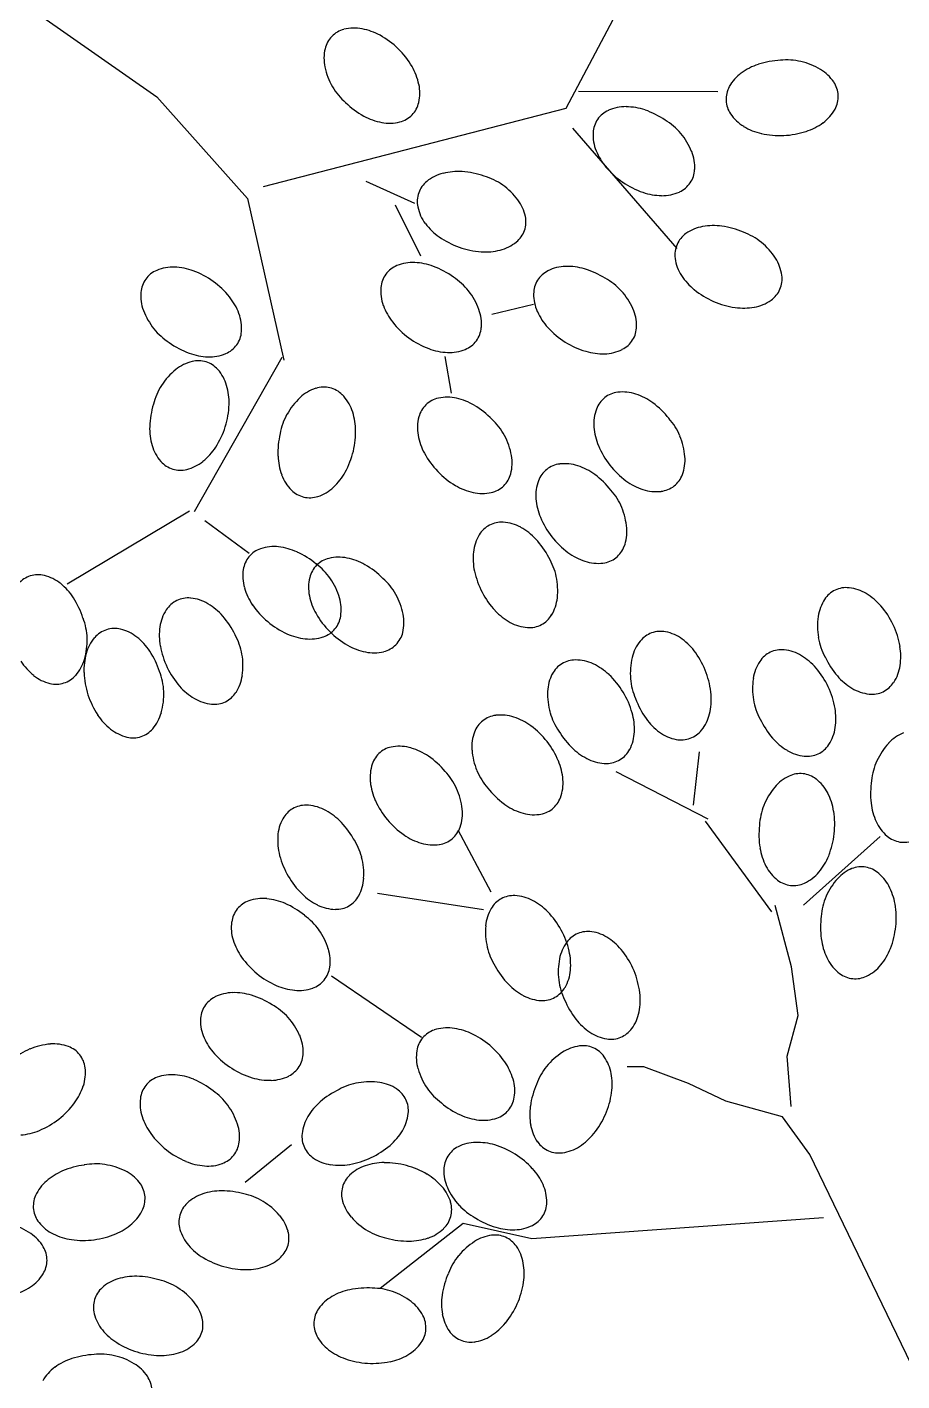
# Model space of a CAD drawing. Header units: millimetres. Extents: x 83956 to 461956, y 36707 to 125807.
# Drawn here: x 133866 to 134704, y 62127 to 63424 of the extents above; entities that cross this region are included whole.
import ezdxf

# ---------------------------------------------------------------- set-up
doc = ezdxf.new("R2010")
doc.units = ezdxf.units.MM
doc.header["$LTSCALE"] = 100
doc.header["$MEASUREMENT"] = 0
doc.layers.add('ARCH', color=9, linetype='CONTINUOUS')

msp = doc.modelspace()

# ---------------------------------------------------------------- linework, layer by layer
at = {"layer": 'ARCH'}
for p, q in [((134382.6, 63346.2), (134443.6, 63461.2)), ((133877.8, 63435.7), (133990.1, 63357.2)), ((133990.1, 63357.2), (134077.1, 63259.9)), ((134394.3, 63362.5), (134527.9, 63362.2)), ((134092.4, 63271.1), (134382.6, 63346.2)), ((134388.8, 63327), (134488.8, 63211.9)), ((134190.7, 63276.3), (134237.2, 63255.4)), ((134077.1, 63259.9), (134112, 63105)), ((134218.8, 63253.7), (134243, 63204.8)), ((134311.3, 63148.8), (134351.2, 63158.4)), ((134110.1, 63107.6), (134025.9, 62959.7)), ((134266.4, 63108.3), (134272.5, 63073.2)), ((134021.6, 62960.4), (133904.2, 62890.2)), ((134036.1, 62951.4), (134078.7, 62919.9)), ((134504.8, 62678.6), (134510.5, 62729.8)), ((134518.6, 62665.1), (134430.5, 62710.4)), ((134310.6, 62595.4), (134279.1, 62654.7)), ((134579.6, 62576.3), (134516.1, 62663.2)), ((134610.1, 62582.9), (134683.6, 62648.6)), ((134303.5, 62578.3), (134201.7, 62594.1)), ((134598.6, 62523.6), (134582.8, 62582.6)), ((134604.9, 62477.2), (134598.6, 62523.6)), ((134243.8, 62456.2), (134157.8, 62514.8)), ((134594.4, 62438.1), (134604.9, 62477.2)), ((134598.3, 62390.1), (134594.4, 62438.1)), ((134457, 62427.8), (134441.1, 62428)), ((134499.7, 62412.1), (134457, 62427.8)), ((134535.6, 62395.1), (134499.7, 62412.1)), ((134590, 62379.9), (134535.6, 62395.1)), ((134616.2, 62344.1), (134590, 62379.9)), ((134119.2, 62353.2), (134075, 62317)), ((134722.4, 62123.9), (134616.2, 62344.1)), ((134284, 62277.8), (134204.2, 62215.5)), ((134349.7, 62263.1), (134284, 62277.8)), ((134629.2, 62283.3), (134349.7, 62263.1))]:
    msp.add_line(p, q, dxfattribs=at)
for centre, major_axis, start_param, end_param in [((134175.6, 63397.8), (-14.6, 19.9), -0.38834, 0.164959), ((134179.5, 63381.9), (-24.3, 33.2), -0.815062, -0.388302), ((134176.5, 63365.7), (-34, 46.4), -1.135076, -0.815289), ((134175.6, 63397.8), (-14.6, 19.9), 0.165095, 0.718394), ((134165.7, 63346.1), (-47.2, 64.5), -1.405955, -1.135005), ((134191.6, 63394.2), (-24.3, 33.2), 0.718146, 1.144906), ((134165.7, 63346.1), (-47.2, 64.5), 4.606474, 4.877424), ((134594.2, 63332.6), (-35.4, 48.3), -0.858128, -0.527815), ((134213.8, 63398.9), (-37.7, 51.5), 1.144881, 1.464668), ((134185.1, 63357.3), (-34, 46.4), 4.286569, 4.606356), ((134574.8, 63346.9), (-24.3, 33.2), 0.003785, 0.430544), ((134584.6, 63333.6), (-34, 46.4), -0.315889, 0.003898), ((134591.6, 63312.3), (-47.2, 64.5), -0.587195, -0.316245), ((134593.3, 63328.8), (-37.7, 51.5), -1.177802, -0.858015), ((134605.1, 63348.2), (-24.3, 33.2), 4.67882, 5.10558), ((134210.4, 63396.9), (-35.4, 48.3), 1.464911, 1.795224), ((134201.2, 63360.7), (-24.3, 33.2), 3.859989, 4.286749), ((134560.5, 63354.8), (-14.6, 19.9), 0.430369, 0.983668), ((134618.7, 63357.4), (-14.6, 19.9), 4.125431, 4.67873), ((134560.5, 63354.8), (-14.6, 19.9), 0.983724, 1.537023), ((134618.7, 63357.4), (-14.6, 19.9), 3.572352, 4.125651), ((134227.1, 63408.8), (-47.2, 64.5), 1.735754, 2.006704), ((134217.2, 63357.1), (-14.6, 19.9), 3.306663, 3.859962), ((134433.1, 63321.6), (-14.6, 19.9), -0.214779, 0.33852), ((134439.7, 63306.6), (-24.3, 33.2), -0.641655, -0.214895), ((134439.6, 63290.1), (-34, 46.4), -0.961253, -0.641466), ((134432.3, 63268.9), (-47.2, 64.5), -1.232581, -0.96163), ((134574.1, 63364.1), (-24.3, 33.2), 1.537366, 1.964126), ((134604.4, 63365.4), (-24.3, 33.2), 3.145549, 3.572309), ((134216.3, 63389.2), (-34, 46.4), 2.0068, 2.326587), ((134213.3, 63373), (-24.3, 33.2), 2.326411, 2.75317), ((134217.2, 63357.1), (-14.6, 19.9), 2.753319, 3.306618), ((134433.1, 63321.6), (-14.6, 19.9), 0.338475, 0.891774), ((134446.6, 63283.6), (-35.4, 48.3), -1.50328, -1.172968), ((134582.6, 63378.1), (-34, 46.5), 1.964345, 2.284132), ((134594.6, 63378.7), (-34, 46.4), 2.825529, 3.145316), ((134449.5, 63320.8), (-24.3, 33.2), 0.891628, 1.318388), ((134443.6, 63281), (-37.7, 51.5), 4.460183, 4.77997), ((134587.6, 63400), (-47.2, 64.6), 2.284066, 2.555016), ((134587.6, 63400), (-47.2, 64.5), 2.554831, 2.825781), ((134464.7, 63326.9), (-34, 46.4), 1.318641, 1.638428), ((134464.7, 63289.4), (-24.3, 33.2), 4.033244, 4.460003), ((134481.9, 63341.3), (-47.2, 64.5), 1.638198, 1.909149), ((134264.5, 63256.9), (-14.6, 19.9), 0.044781, 0.59808), ((134274.8, 63244.1), (-24.3, 33.2), -0.381997, 0.044763), ((134278.9, 63228.1), (-34, 46.4), -0.701839, -0.382052), ((134277.3, 63205.8), (-47.2, 64.5), -0.972568, -0.701617), ((134287.4, 63223.6), (-35.4, 48.3), -1.24394, -0.913627), ((134481.1, 63288.7), (-14.6, 19.9), 3.479888, 4.033187), ((134264.5, 63256.9), (-14.6, 19.9), 0.597821, 1.15112), ((134285.1, 63220.4), (-37.7, 51.5), -1.563537, -1.24375), ((134481.9, 63341.3), (-47.2, 64.5), 1.909547, 2.180497), ((134474.6, 63320.1), (-34, 46.4), 2.180018, 2.499805), ((134474.5, 63303.6), (-24.3, 33.2), 2.500033, 2.926793), ((134481.1, 63288.7), (-14.6, 19.9), 2.92679, 3.480089), ((134280.6, 63260.3), (-24.3, 33.2), 1.151319, 1.578078), ((134303.4, 63233.9), (-24.3, 33.2), 4.292834, 4.719593), ((134319.4, 63237.4), (-14.6, 19.9), 3.739805, 4.293104), ((134293.8, 63270.1), (-34, 46.4), 1.577992, 1.897779), ((134319.4, 63237.4), (-14.6, 19.9), 3.186088, 3.739387), ((134511.5, 63205.9), (-14.6, 19.9), -0.024835, 0.528464), ((134520.8, 63192.4), (-24.3, 33.2), -0.451563, -0.024804), ((134523.8, 63176.3), (-34, 46.4), -0.771286, -0.451499), ((134520.7, 63154.1), (-47.2, 64.5), -1.042299, -0.771348), ((134532, 63171.2), (-35.4, 48.3), -1.31341, -0.983097), ((134306.7, 63288.5), (-47.2, 64.5), 1.89758, 2.16853), ((134306.7, 63288.5), (-47.2, 64.5), 2.168878, 2.439829), ((134309.1, 63250.2), (-24.3, 33.2), 2.75962, 3.18638), ((134511.5, 63205.9), (-14.6, 19.9), 0.528442, 1.081741), ((134529.5, 63168.1), (-37.7, 51.5), 4.65019, 4.969977), ((134235.8, 63157.4), (-24.3, 33.2), -0.673862, -0.247102), ((134235.1, 63140.9), (-34, 46.4), -0.993511, -0.673724), ((134305.1, 63266.1), (-34, 46.4), 2.439283, 2.75907), ((134527.7, 63208.2), (-24.3, 33.2), 1.08173, 1.508489), ((134548.6, 63180.3), (-24.3, 33.2), 4.223487, 4.650247), ((133999.6, 63168.1), (-14.6, 19.9), -0.239115, 0.314185), ((134005.9, 63152.9), (-24.3, 33.2), -0.665956, -0.239196), ((134005.3, 63136.5), (-34, 46.4), -0.985549, -0.665762), ((133997.5, 63115.5), (-47.2, 64.5), -1.256752, -0.985802), ((134229.7, 63172.6), (-14.6, 19.9), 0.306241, 0.85954), ((134229.7, 63172.6), (-14.6, 19.9), -0.24685, 0.306449), ((134227.2, 63120), (-47.2, 64.5), -1.264359, -0.993409), ((134376.1, 63168.3), (-14.6, 19.9), -0.174341, 0.378958), ((134383.3, 63153.6), (-24.3, 33.2), -0.601219, -0.174459), ((134383.9, 63137.2), (-34, 46.4), -0.920747, -0.60096), ((134377.5, 63115.7), (-47.2, 64.5), -1.19207, -0.921119), ((134541.6, 63217.1), (-34, 46.4), 1.50855, 1.828337), ((134564.9, 63182.7), (-14.6, 19.9), 3.670182, 4.223481), ((133999.6, 63168.1), (-14.6, 19.9), 0.314164, 0.867463), ((133997.5, 63115.5), (-47.2, 64.5), -1.527601, -1.256651), ((134246, 63171.3), (-24.3, 33.2), 0.859629, 1.286389), ((134242, 63134.1), (-35.4, 48.3), -1.535357, -1.205045), ((134376.1, 63168.3), (-14.6, 19.9), 0.37895, 0.932249), ((134391.2, 63130.9), (-35.3, 48.3), -1.462752, -1.13244), ((134555.7, 63234.5), (-47.2, 64.5), 1.828313, 2.099263), ((134564.9, 63182.7), (-14.6, 19.9), 3.116794, 3.670093), ((134015.9, 63166.9), (-24.3, 33.2), 0.867474, 1.294233), ((134015, 63129.5), (-34, 46.4), 4.435979, 4.755766), ((134238.9, 63131.7), (-37.7, 51.5), 4.428056, 4.747843), ((134392.5, 63168.2), (-24.3, 33.2), 0.932109, 1.358868), ((134388.3, 63128.2), (-37.7, 51.5), 4.500603, 4.82039), ((134555.7, 63234.5), (-47.2, 64.6), 2.099626, 2.370577), ((134555.5, 63196.1), (-24.3, 33.2), 2.689979, 3.116739), ((134037.3, 63174.8), (-37.7, 51.5), 1.294303, 1.61409), ((134030.4, 63135.2), (-24.3, 33.2), 4.009079, 4.435839), ((134261.5, 63176.9), (-34, 46.4), 1.286382, 1.606169), ((134260.3, 63139.4), (-24.3, 33.2), 4.001311, 4.428071), ((134407.5, 63174.9), (-34, 46.4), 1.358988, 1.678775), ((134409, 63137.5), (-24.3, 33.2), 4.073694, 4.500454), ((134552.6, 63212.3), (-34, 46.4), 2.370446, 2.690233), ((134034.2, 63172.3), (-35.3, 48.3), 1.614122, 1.944435), ((134279.1, 63190.7), (-47.2, 64.5), 1.606268, 1.877219), ((134276.6, 63138.1), (-14.6, 19.9), 3.447873, 4.001172), ((134424.1, 63190), (-47.2, 64.5), 1.678736, 1.949686), ((134425.4, 63137.4), (-14.6, 19.9), 3.52069, 4.073989), ((134048.9, 63186.6), (-47.2, 64.5), 1.885073, 2.156023), ((134046.8, 63134), (-14.6, 19.9), 3.455771, 4.00907), ((134279.1, 63190.7), (-47.2, 64.5), 1.877226, 2.148176), ((134276.6, 63138.1), (-14.6, 19.9), 2.894616, 3.447915), ((134424.1, 63190), (-47.2, 64.5), 1.949703, 2.220654), ((134425.4, 63137.4), (-14.6, 19.9), 2.967207, 3.520506), ((134041.1, 63165.6), (-34, 46.4), 2.155985, 2.475772), ((134040.5, 63149.2), (-24.3, 33.2), 2.475729, 2.902489), ((134046.8, 63134), (-14.6, 19.9), 2.902536, 3.455835), ((134271.2, 63169.8), (-34, 46.4), 2.147919, 2.467706), ((134270.5, 63153.3), (-24.3, 33.2), 2.468116, 2.894876), ((134417.7, 63168.5), (-34, 46.4), 2.220294, 2.540081), ((134418.2, 63152.1), (-24.3, 33.2), 2.540325, 2.967084), ((134048.4, 63046.1), (-37.7, 51.5), 0.045427, 0.365214), ((134034.2, 63063.8), (-24.3, 33.2), -0.381526, 0.045234), ((134030.1, 63079.7), (-14.6, 19.9), -0.934689, -0.38139), ((134030.1, 63079.7), (-14.6, 19.9), -1.488011, -0.934712), ((134017.7, 63069), (-24.3, 33.2), 4.36834, 4.7951), ((134045.1, 63048.2), (-35.4, 48.3), 0.364862, 0.695175), ((134002, 63064.3), (-34, 46.4), 4.04883, 4.368617), ((134170.9, 63022.1), (-37.7, 51.5), 0.113579, 0.433366), ((134155.5, 63038.9), (-24.3, 33.2), -0.313266, 0.113493), ((134150.4, 63054.4), (-14.6, 19.9), -0.866643, -0.313344), ((134150.4, 63054.4), (-14.6, 19.9), -1.419917, -0.866618), ((134138.7, 63042.9), (-24.3, 33.2), 4.436627, 4.863386), ((134265.3, 63044.3), (-14.6, 19.9), -0.421538, 0.131761), ((134268.8, 63028.3), (-24.3, 33.2), -0.848259, -0.421499), ((134265.2, 63012.2), (-34, 46.4), -1.167918, -0.848131), ((134434.8, 63049.6), (-14.6, 19.9), 0.033319, 0.586618), ((134434.8, 63049.6), (-14.6, 19.9), -0.519876, 0.033423), ((134436.7, 63033.3), (-24.3, 33.2), -0.946923, -0.520164), ((134431.6, 63017.7), (-34, 46.4), -1.266321, -0.946534), ((134063.3, 63038.8), (-47.2, 64.5), 0.63626, 0.90721), ((133979.6, 63065), (-47.2, 64.5), 3.777841, 4.048791), ((134123.3, 63037.2), (-34, 46.4), 4.116856, 4.436643), ((134265.3, 63044.3), (-14.6, 19.9), 0.131849, 0.685148), ((134253.8, 62992.9), (-47.2, 64.5), -1.439056, -1.168106), ((134450.2, 63043.9), (-24.3, 33.2), 0.586388, 1.013147), ((134418.3, 62999.6), (-47.2, 64.5), -1.537427, -1.266477), ((134167.4, 63024.1), (-35.4, 48.3), 0.433204, 0.763517), ((134281.2, 63040.2), (-24.3, 33.2), 0.684904, 1.111664), ((134270.8, 63004.3), (-35.4, 48.3), 4.573339, 4.903652), ((134436.3, 63009.3), (-35.4, 48.3), 4.474817, 4.80513), ((134040.9, 63039.5), (-34, 46.4), 0.906707, 1.226494), ((133979.6, 63065), (-47.2, 64.5), 3.506662, 3.777612), ((134186.3, 63015.9), (-47.2, 64.6), 0.704624, 0.975575), ((134100.9, 63036.3), (-47.2, 64.5), 3.845876, 4.116826), ((134297.4, 63043), (-34, 46.4), 1.111949, 1.431736), ((134267.3, 63002.5), (-37.7, 51.5), 4.253502, 4.573289), ((134466.6, 63045.1), (-34, 46.4), 1.013488, 1.333275), ((134432.7, 63007.7), (-37.7, 51.5), 4.154986, 4.474773), ((134025.1, 63034.9), (-24.3, 33.2), 1.226757, 1.653517), ((133998.4, 63052.8), (-34, 46.4), 3.186988, 3.506775), ((134100.9, 63036.3), (-47.2, 64.5), 3.574511, 3.845461), ((134487.3, 63053.7), (-47.2, 64.5), 1.333291, 1.604242), ((134012.8, 63024.1), (-14.6, 19.9), 1.653553, 2.206852), ((134008.7, 63040), (-24.3, 33.2), 2.760133, 3.186892), ((134163.9, 63015.1), (-34, 46.4), 0.975312, 1.295099), ((134317.2, 63053.6), (-47.2, 64.5), 1.431711, 1.702662), ((134289.7, 63006.4), (-24.3, 33.2), 3.826851, 4.25361), ((134379.2, 62980.9), (-14.6, 19.9), -0.519846, 0.033453), ((134381, 62964.6), (-24.3, 33.2), -0.946425, -0.519665), ((134375.9, 62949), (-34, 46.4), -1.266613, -0.946826), ((134487.3, 63053.7), (-47.2, 64.5), 1.603999, 1.87495), ((134455.4, 63009.4), (-24.3, 33.2), 3.728568, 4.155328), ((134012.8, 63024.1), (-14.6, 19.9), 2.206979, 2.760278), ((134148.4, 63009.4), (-24.3, 33.2), 1.294955, 1.721714), ((134120.5, 63025.5), (-34, 46.4), 3.254983, 3.57477), ((134317.2, 63053.6), (-47.2, 64.5), 1.702863, 1.973814), ((134305.6, 63002.3), (-14.6, 19.9), 3.273381, 3.82668), ((134379.2, 62980.9), (-14.6, 19.9), 0.033519, 0.586818), ((134362.6, 62930.9), (-47.2, 64.5), -1.537447, -1.266497), ((134470.8, 63003.8), (-14.6, 19.9), 3.174876, 3.728175), ((134136.8, 62997.8), (-14.6, 19.9), 1.721858, 2.275157), ((134131.7, 63013.4), (-24.3, 33.2), 2.828383, 3.255143), ((134305.7, 63034.4), (-34, 46.4), 1.973618, 2.293405), ((134302.2, 63018.3), (-24.3, 33.2), 2.293425, 2.720184), ((134305.6, 63002.3), (-14.6, 19.9), 2.720212, 3.273511), ((134394.6, 62975.2), (-24.3, 33.2), 0.586883, 1.013642), ((134380.7, 62940.6), (-35.4, 48.3), 4.474868, 4.805181), ((134474, 63035.7), (-34, 46.4), 1.875208, 2.194995), ((134468.9, 63020.1), (-24.3, 33.2), 2.194925, 2.621685), ((134470.8, 63003.8), (-14.6, 19.9), 2.62174, 3.175039), ((134136.8, 62997.8), (-14.6, 19.9), 2.274984, 2.828283), ((134411, 62976.5), (-34, 46.4), 1.013488, 1.333275), ((134431.7, 62985.1), (-47.2, 64.5), 1.333135, 1.604086), ((134377, 62939.1), (-37.7, 51.5), 4.155084, 4.474871), ((134320.5, 62925), (-14.6, 19.9), -0.15125, 0.402049), ((134320.5, 62925), (-14.6, 19.9), -0.70431, -0.151011), ((134319.3, 62908.7), (-24.3, 33.2), -1.130914, -0.704154), ((134311.5, 62894.2), (-34, 46.4), -1.450903, -1.131116), ((134399.7, 62940.7), (-24.3, 33.2), 3.728073, 4.154833), ((134102.6, 62885.2), (-24.3, 33.2), -0.739433, -0.312673), ((134100.8, 62868.8), (-34, 46.4), -1.059578, -0.739791), ((134334.6, 62916.6), (-24.3, 33.2), 0.402454, 0.829214), ((134295.1, 62878.9), (-47.2, 64.5), 4.561212, 4.832162), ((134431.7, 62985.1), (-47.2, 64.5), 1.604241, 1.875192), ((134415.1, 62935.1), (-14.6, 19.9), 3.174895, 3.728194), ((134097.5, 62900.8), (-14.6, 19.9), 0.240308, 0.793607), ((134097.5, 62900.8), (-14.6, 19.9), -0.312997, 0.240302), ((134091.5, 62848.4), (-47.2, 64.5), -1.330598, -1.059647), ((134160.9, 62891), (-14.6, 19.9), -0.400459, 0.15284), ((134164.6, 62875), (-24.3, 33.2), -0.827237, -0.400478), ((134161.4, 62858.9), (-34, 46.4), -1.147296, -0.827509), ((134351, 62914.8), (-34, 46.5), 0.829251, 1.149038), ((134314.6, 62885.1), (-35.3, 48.3), 4.290381, 4.620694), ((134418.4, 62967), (-34, 46.4), 1.87499, 2.194777), ((134415.1, 62935.1), (-14.6, 19.9), 2.62163, 3.174929), ((133876.4, 62874.7), (-14.6, 19.9), -0.881242, -0.327943), ((134113.7, 62898.4), (-24.3, 33.2), 0.793433, 1.220192), ((134160.9, 62891), (-14.6, 19.9), 0.152657, 0.705956), ((134107.2, 62861.6), (-35.4, 48.3), 4.681844, 5.012157), ((134150.4, 62839.4), (-47.2, 64.5), -1.418258, -1.147307), ((134372.9, 62919.5), (-47.2, 64.5), 1.148709, 1.419659), ((134413.3, 62951.4), (-24.3, 33.2), 2.194684, 2.621444), ((133876.4, 62874.7), (-14.6, 19.9), -0.328009, 0.22529), ((133872.3, 62858.8), (-24.3, 33.2), -1.308299, -0.881539), ((133862.1, 62846), (-34, 46.4), 4.655311, 4.975098), ((134129.5, 62902.9), (-34, 46.4), 1.220441, 1.540228), ((134176.8, 62887.2), (-24.3, 33.2), 0.706136, 1.132895), ((134104, 62859.4), (-37.7, 51.5), 4.361965, 4.681752), ((134167.2, 62851.1), (-35.4, 48.3), 4.594204, 4.924517), ((134310.7, 62884.3), (-37.7, 51.5), 3.97067, 4.290457), ((134651, 62862.3), (-14.6, 19.9), -0.74533, -0.192031), ((134649.2, 62846), (-24.3, 33.2), -1.171767, -0.745007), ((133843.2, 62833.8), (-47.2, 64.5), 4.384424, 4.655375), ((134020.1, 62852.4), (-14.6, 19.9), -0.184156, 0.369143), ((134020.1, 62852.4), (-14.6, 19.9), -0.737425, -0.184126), ((134018.4, 62836.1), (-24.3, 33.2), -1.164217, -0.737457), ((134192.9, 62890.4), (-34, 46.4), 1.132789, 1.452576), ((134125.8, 62865.7), (-24.3, 33.2), 3.935554, 4.362313), ((134163.7, 62849.2), (-37.7, 51.5), 4.274465, 4.594252), ((134372.9, 62919.5), (-47.2, 64.5), 1.419644, 1.690594), ((134333.3, 62881.8), (-24.3, 33.2), 3.544026, 3.970786), ((134664.8, 62853.3), (-24.3, 33.2), 0.361536, 0.788296), ((134651, 62862.3), (-14.6, 19.9), -0.191748, 0.361551), ((134640.7, 62831.9), (-34, 46.4), -1.491695, -1.171908), ((134033.9, 62843.5), (-24.3, 33.2), 0.369366, 0.796126), ((134010.1, 62821.9), (-34, 46.4), -1.484167, -1.16438), ((134148, 62915.6), (-47.2, 64.5), 1.540201, 1.811151), ((134212.5, 62901.4), (-47.2, 64.5), 1.452633, 1.723584), ((134186, 62853.6), (-24.3, 33.2), 3.847714, 4.274473), ((134356.5, 62904.2), (-34, 46.4), 1.690702, 2.010489), ((134347.4, 62873.4), (-14.6, 19.9), 2.990461, 3.54376), ((134623.7, 62817.3), (-47.2, 64.5), 4.52057, 4.79152), ((133863.6, 62836.5), (-35.4, 48.3), 4.113437, 4.44375), ((133949.6, 62823.2), (-14.6, 19.9), -0.872169, -0.31887), ((134050.2, 62841.2), (-34, 46.5), 0.796274, 1.116061), ((133993.2, 62807.2), (-47.2, 64.5), 4.528197, 4.799147), ((134148, 62915.6), (-47.2, 64.5), 1.811184, 2.082134), ((134142.1, 62863.3), (-14.6, 19.9), 3.3821, 3.935399), ((134348.6, 62889.8), (-24.3, 33.2), 2.010311, 2.437071), ((134347.4, 62873.4), (-14.6, 19.9), 2.436985, 2.990284), ((134687.3, 62849.9), (-37.7, 51.5), 0.788542, 1.108329), ((134623.7, 62817.3), (-47.2, 64.6), 4.249943, 4.520893), ((133859.6, 62836.3), (-37.7, 51.5), 3.793464, 4.113251), ((133962, 62812.6), (-24.3, 33.2), 0.234371, 0.661131), ((133949.6, 62823.2), (-14.6, 19.9), -0.318788, 0.234511), ((133945.6, 62807.3), (-24.3, 33.2), -1.298828, -0.872069), ((133935.5, 62794.4), (-34, 46.4), 4.664474, 4.984261), ((134012.9, 62812.7), (-35.3, 48.3), 4.257337, 4.58765), ((134138.7, 62895.2), (-34, 46.4), 2.082046, 2.401833), ((134136.9, 62878.9), (-24.3, 33.2), 2.401672, 2.828432), ((134142.1, 62863.3), (-14.6, 19.9), 2.82864, 3.381939), ((134212.5, 62901.4), (-47.2, 64.5), 1.723832, 1.994783), ((134202, 62849.8), (-14.6, 19.9), 3.294436, 3.847735), ((134485.8, 62810.3), (-24.3, 33.2), 0.272518, 0.699278), ((134473, 62820.4), (-14.6, 19.9), -0.280767, 0.272532), ((134473, 62820.4), (-14.6, 19.9), -0.834122, -0.280823), ((134469.7, 62804.4), (-24.3, 33.2), -1.260429, -0.83367), ((134460, 62791.1), (-34, 46.4), 4.702532, 5.022319), ((134683.3, 62849.2), (-35.4, 48.3), 1.107936, 1.438249), ((133977.9, 62808.1), (-34, 46.4), 0.661312, 0.981099), ((133916.8, 62782), (-47.2, 64.5), 4.393558, 4.664509), ((134072.3, 62845.1), (-47.2, 64.5), 1.11563, 1.386581), ((134009, 62812), (-37.7, 51.5), 3.937773, 4.25756), ((134201.4, 62881.9), (-34, 46.4), 1.99449, 2.314277), ((134198.2, 62865.7), (-24.3, 33.2), 2.314098, 2.740857), ((134202, 62849.8), (-14.6, 19.9), 2.741144, 3.294443), ((134441.8, 62778), (-47.2, 64.5), 4.431669, 4.702619), ((134588.8, 62802.8), (-14.6, 19.9), -0.191803, 0.361496), ((134588.8, 62802.8), (-14.6, 19.9), -0.74497, -0.191671), ((134587, 62786.5), (-24.3, 33.2), -1.171791, -0.745031), ((134578.5, 62772.4), (-34, 46.4), -1.491665, -1.171878), ((134645.8, 62821), (-34, 46.4), 3.929934, 4.249721), ((133908.2, 62847.9), (-34, 46.4), 1.513728, 1.833515), ((133881.4, 62829.9), (-24.3, 33.2), 3.366891, 3.79365), ((134072.3, 62845.1), (-47.2, 64.5), 1.38661, 1.65756), ((134391.3, 62793), (-14.6, 19.9), -0.08613, 0.467169), ((134391.3, 62793), (-14.6, 19.9), -0.639261, -0.085962), ((134391.2, 62776.6), (-24.3, 33.2), -1.066052, -0.639292), ((134384.3, 62761.7), (-34, 46.4), -1.386007, -1.06622), ((134507.9, 62804.9), (-37.7, 51.5), 0.699357, 1.019144), ((134602.6, 62793.8), (-24.3, 33.2), 0.361727, 0.788486), ((134561.5, 62757.8), (-47.2, 64.5), 4.52056, 4.791511), ((134703.1, 62854.6), (-47.2, 64.5), 1.378931, 1.649881), ((134662.1, 62818.6), (-24.3, 33.2), 3.502992, 3.929752), ((133897.9, 62835), (-24.3, 33.2), 1.833476, 2.260236), ((133893.8, 62819.2), (-14.6, 19.9), 2.81355, 3.366849), ((134000.3, 62809), (-47.2, 64.5), 0.981058, 1.252008), ((133937.1, 62784.9), (-35.4, 48.3), 4.122591, 4.452904), ((134031.5, 62808.8), (-24.3, 33.2), 3.510707, 3.937467), ((134405.9, 62785.6), (-24.3, 33.2), 0.467168, 0.893928), ((134368.9, 62745.4), (-47.2, 64.5), 4.626322, 4.897272), ((134504, 62804.6), (-35.4, 48.3), 1.018902, 1.349215), ((134441.8, 62778), (-47.2, 64.5), 4.160798, 4.431749), ((134625.1, 62790.4), (-37.7, 51.5), 0.788257, 1.108044), ((134686.1, 62840), (-34, 46.4), 1.649948, 1.969735), ((134675.8, 62809.6), (-14.6, 19.9), 2.94975, 3.503049), ((133893.8, 62819.2), (-14.6, 19.9), 2.260338, 2.813637), ((134000.3, 62809), (-47.2, 64.5), 1.252087, 1.523038), ((133933.1, 62784.7), (-37.7, 51.5), 3.802602, 4.122389), ((134055.4, 62830.4), (-34, 46.4), 1.657597, 1.977384), ((134045.3, 62799.9), (-14.6, 19.9), 2.957394, 3.510693), ((134428.6, 62784.6), (-37.7, 51.5), 0.894455, 1.214242), ((134368.9, 62745.4), (-47.2, 64.5), 4.355374, 4.626324), ((134464.1, 62779.8), (-34, 46.4), 3.840687, 4.160474), ((134561.5, 62757.8), (-47.2, 64.5), 4.24948, 4.52043), ((134677.7, 62825.9), (-24.3, 33.2), 1.969818, 2.396577), ((134675.8, 62809.6), (-14.6, 19.9), 2.396389, 2.949688), ((134047.1, 62816.2), (-24.3, 33.2), 1.977387, 2.404147), ((134045.3, 62799.9), (-14.6, 19.9), 2.404131, 2.95743), ((134524.2, 62808.2), (-47.2, 64.5), 1.290021, 1.560972), ((134621.1, 62789.8), (-35.4, 48.3), 1.10795, 1.438263), ((134583.6, 62761.5), (-34, 46.4), 3.929942, 4.249729), ((133981.5, 62796.7), (-34, 46.4), 1.522955, 1.842742), ((133955, 62778.5), (-24.3, 33.2), 3.376295, 3.803055), ((134317.9, 62740.1), (-14.6, 19.9), 0.033284, 0.586583), ((134317.9, 62740.1), (-14.6, 19.9), -0.519852, 0.033447), ((134319.8, 62723.8), (-24.3, 33.2), -0.946667, -0.519908), ((134314.7, 62708.2), (-34, 46.4), -1.266385, -0.946597), ((134424.8, 62783.5), (-35.4, 48.3), 1.213801, 1.544114), ((134390.5, 62751.5), (-34, 46.4), 4.035617, 4.355404), ((134505.9, 62795.1), (-34, 46.4), 1.561002, 1.880789), ((134480.1, 62775.9), (-24.3, 33.2), 3.414219, 3.840978), ((134640.9, 62795.1), (-47.2, 64.5), 1.378985, 1.649935), ((133971.4, 62783.8), (-24.3, 33.2), 1.842764, 2.269524), ((133967.5, 62767.8), (-14.6, 19.9), 2.269556, 2.822855), ((133967.5, 62767.8), (-14.6, 19.9), 2.822791, 3.37609), ((134333.3, 62734.5), (-24.3, 33.2), 0.586975, 1.013735), ((134301.4, 62690.2), (-47.2, 64.5), -1.537593, -1.266643), ((134443.9, 62790.9), (-47.2, 64.5), 1.484743, 1.755693), ((134406.9, 62750.7), (-24.3, 33.2), 3.608895, 4.035655), ((134496.3, 62781.8), (-24.3, 33.2), 1.880816, 2.307576), ((134493, 62765.8), (-14.6, 19.9), 2.860827, 3.414126), ((134599.9, 62759.1), (-24.3, 33.2), 3.502925, 3.929685), ((134721.8, 62710), (-24.3, 33.2), -0.237137, 0.189623), ((134220.2, 62710.2), (-14.6, 19.9), -0.489861, 0.063438), ((134222.6, 62693.9), (-24.3, 33.2), -0.916437, -0.489677), ((134217.9, 62678.1), (-34, 46.4), -1.236402, -0.916614), ((134356, 62736.2), (-37.7, 51.5), 1.013487, 1.333275), ((134301.4, 62690.2), (-47.2, 64.5), 4.474884, 4.745834), ((134428.6, 62774.6), (-34, 46.4), 1.755686, 2.075473), ((134421.5, 62743.3), (-14.6, 19.9), 3.055638, 3.608937), ((134493, 62765.8), (-14.6, 19.9), 2.307662, 2.860961), ((134623.9, 62780.5), (-34, 46.4), 1.649889, 1.969676), ((134615.5, 62766.4), (-24.3, 33.2), 1.969474, 2.396233), ((134613.6, 62750.1), (-14.6, 19.9), 2.949805, 3.503104), ((134738.5, 62694.5), (-37.7, 51.5), 0.189687, 0.509474), ((134235.8, 62705), (-24.3, 33.2), 0.616695, 1.043454), ((134220.2, 62710.2), (-14.6, 19.9), 0.063477, 0.616776), ((134205.2, 62659.7), (-47.2, 64.5), -1.507395, -1.236444), ((134322.1, 62698.8), (-34, 46.4), 4.155081, 4.474868), ((134421.6, 62759.7), (-24.3, 33.2), 2.075368, 2.502128), ((134421.5, 62743.3), (-14.6, 19.9), 2.502188, 3.055487), ((134613.6, 62750.1), (-14.6, 19.9), 2.396373, 2.949672), ((134734.9, 62696.2), (-35.4, 48.3), 0.509109, 0.839421), ((134223, 62669.9), (-35.4, 48.3), 4.504809, 4.835122), ((134352.4, 62734.6), (-35.4, 48.3), 1.333224, 1.663537), ((134613.9, 62669.3), (-24.3, 33.2), -0.189724, 0.237036), ((134606.9, 62684.2), (-14.6, 19.9), -0.742953, -0.189654), ((134606.9, 62684.2), (-14.6, 19.9), -1.296557, -0.743258), ((134252.1, 62706.7), (-34, 46.4), 1.043036, 1.362824), ((134219.4, 62668.3), (-37.7, 51.5), 4.184788, 4.504575), ((134370.4, 62744.3), (-47.2, 64.5), 1.604203, 1.875154), ((134338.5, 62700), (-24.3, 33.2), 3.72798, 4.15474), ((134631.3, 62654.6), (-37.7, 51.5), 0.236836, 0.556623), ((134596.8, 62671.3), (-24.3, 33.2), 4.560046, 4.986806), ((134754.3, 62689.5), (-47.2, 64.5), 0.780144, 1.051094), ((134272.6, 62715.9), (-47.2, 64.5), 1.363186, 1.634136), ((134357.1, 62726.2), (-34, 46.5), 1.87544, 2.195227), ((134353.9, 62694.3), (-14.6, 19.9), 3.175037, 3.728336), ((134582.2, 62663.7), (-34, 46.4), 4.240365, 4.560152), ((134732, 62687), (-34, 46.4), 1.051263, 1.37105), ((134132.8, 62653.9), (-14.6, 19.9), -0.105835, 0.447464), ((134132.8, 62653.9), (-14.6, 19.9), -0.658995, -0.105696), ((134132.3, 62637.5), (-24.3, 33.2), -1.085945, -0.659185), ((134125.1, 62622.7), (-34, 46.4), -1.40572, -1.085933), ((134242, 62670.6), (-24.3, 33.2), 3.758362, 4.185122), ((134352, 62710.6), (-24.3, 33.2), 2.194669, 2.621429), ((134353.9, 62694.3), (-14.6, 19.9), 2.621606, 3.174905), ((134627.6, 62656.1), (-35.3, 48.3), 0.557026, 0.887338), ((134560.1, 62660.1), (-47.2, 64.5), 3.969381, 4.240331), ((134147.2, 62646.2), (-24.3, 33.2), 0.447623, 0.874382), ((134109.4, 62606.7), (-47.2, 64.5), 4.606712, 4.877662), ((134272.6, 62715.9), (-47.2, 64.5), 1.634372, 1.905323), ((134257.5, 62665.4), (-14.6, 19.9), 3.204756, 3.758055), ((134647.3, 62650.3), (-47.2, 64.5), 0.82784, 1.098791), ((134717, 62680.1), (-24.3, 33.2), 1.371056, 1.797816), ((134163.6, 62645.1), (-34, 46.4), 0.874532, 1.194319), ((134128.7, 62613.8), (-35.3, 48.3), 4.335827, 4.66614), ((134259.8, 62697.4), (-34, 46.4), 1.905138, 2.224925), ((134255.2, 62681.7), (-24.3, 33.2), 2.225227, 2.651987), ((134257.5, 62665.4), (-14.6, 19.9), 2.651737, 3.205036), ((134560.1, 62660.1), (-47.2, 64.5), 3.698464, 3.969414), ((134706.3, 62667.7), (-14.6, 19.9), 1.797934, 2.351233), ((134706.3, 62667.7), (-14.6, 19.9), 2.351302, 2.904601), ((134185.3, 62650.7), (-47.2, 64.5), 1.194063, 1.465014), ((134124.8, 62612.8), (-37.7, 51.5), 4.015828, 4.335615), ((134625.1, 62646.8), (-34, 46.4), 1.098647, 1.418434), ((134580.9, 62651.7), (-34, 46.5), 3.378869, 3.698656), ((134610.6, 62639.2), (-24.3, 33.2), 1.418496, 1.845256), ((134593.4, 62641.1), (-24.3, 33.2), 2.951847, 3.378607), ((134672.8, 62580.2), (-24.3, 33.2), -0.180305, 0.246455), ((134665.6, 62594.9), (-14.6, 19.9), -0.733609, -0.18031), ((134665.6, 62594.9), (-14.6, 19.9), -1.287075, -0.733776), ((134655.6, 62581.9), (-24.3, 33.2), 4.569471, 4.996231), ((134185.3, 62650.7), (-47.2, 64.5), 1.465117, 1.736067), ((134147.5, 62611.3), (-24.3, 33.2), 3.589097, 4.015857), ((134600.4, 62626.3), (-14.6, 19.9), 1.845063, 2.398362), ((134600.4, 62626.3), (-14.6, 19.9), 2.398514, 2.951813), ((134690.3, 62565.7), (-37.7, 51.5), 0.24653, 0.566317), ((134641.1, 62574.2), (-34, 46.4), 4.249707, 4.569494), ((134091.8, 62548.1), (-24.3, 33.2), -0.726486, -0.299726), ((134090.3, 62531.7), (-34, 46.4), -1.046018, -0.72623), ((134169.6, 62634.7), (-34, 46.4), 1.736101, 2.055888), ((134162, 62603.5), (-14.6, 19.9), 3.035896, 3.589195), ((134332.2, 62567.3), (-14.6, 19.9), -0.133085, 0.420214), ((134332.2, 62567.3), (-14.6, 19.9), -0.686337, -0.133038), ((134331.3, 62550.9), (-24.3, 33.2), -1.112796, -0.686037), ((134686.6, 62567.1), (-35.4, 48.3), 0.566197, 0.89651), ((134086.5, 62563.6), (-14.6, 19.9), 0.253741, 0.80704), ((134086.5, 62563.6), (-14.6, 19.9), -0.299542, 0.253757), ((134081.2, 62511.2), (-47.2, 64.5), -1.316883, -1.045932), ((134162.4, 62619.9), (-24.3, 33.2), 2.056, 2.482759), ((134162, 62603.5), (-14.6, 19.9), 2.482764, 3.036063), ((134346.4, 62559.2), (-24.3, 33.2), 0.419933, 0.846693), ((134323.7, 62536.4), (-34, 46.4), -1.432914, -1.113127), ((134307.6, 62520.8), (-47.2, 64.5), 4.579329, 4.850279), ((134619, 62570.5), (-47.2, 64.5), 3.97876, 4.24971), ((134102.7, 62561.4), (-24.3, 33.2), 0.806694, 1.233454), ((134096.8, 62524.5), (-35.3, 48.3), 4.695244, 5.025557), ((134369.1, 62557.1), (-37.7, 51.5), 0.84707, 1.166857), ((134706.3, 62561.5), (-47.2, 64.5), 0.83691, 1.10786), ((134619, 62570.5), (-47.2, 64.5), 3.707882, 3.978832), ((134118.5, 62566.2), (-34, 46.4), 1.233753, 1.55354), ((134093.5, 62522.3), (-37.7, 51.5), 4.37536, 4.695147), ((134307.6, 62520.8), (-47.2, 64.5), 4.308343, 4.579293), ((134403.2, 62532.9), (-14.6, 19.9), -0.23958, 0.313719), ((134403.2, 62532.9), (-14.6, 19.9), -0.793042, -0.239743), ((134400.6, 62516.8), (-24.3, 33.2), -1.219566, -0.792806), ((134391.5, 62503.1), (-34, 46.4), -1.539297, -1.21951), ((134115.3, 62528.9), (-24.3, 33.2), 3.94872, 4.37548), ((134365.2, 62556.2), (-35.4, 48.3), 1.166768, 1.497081), ((134416.5, 62523.3), (-24.3, 33.2), 0.313513, 0.740273), ((134329.4, 62525.8), (-34, 46.4), 3.988345, 4.308132), ((134373.8, 62489.3), (-47.2, 64.5), 4.47276, 4.74371), ((134684.2, 62557.7), (-34, 46.4), 1.107899, 1.427686), ((134639.9, 62562.3), (-34, 46.4), 3.387793, 3.70758), ((134136.8, 62579.1), (-47.2, 64.5), 1.553586, 1.824536), ((134131.5, 62526.7), (-14.6, 19.9), 3.395126, 3.948425), ((134384.6, 62562.7), (-47.2, 64.5), 1.437715, 1.708666), ((134438.8, 62518.9), (-37.7, 51.5), 0.74023, 1.060018), ((134669.7, 62550), (-24.3, 33.2), 1.427957, 1.854717), ((134652.5, 62551.8), (-24.3, 33.2), 2.961259, 3.388018), ((134136.8, 62579.1), (-47.2, 64.5), 1.824524, 2.095475), ((134131.5, 62526.7), (-14.6, 19.9), 2.842039, 3.395338), ((134434.9, 62518.4), (-35.4, 48.3), 1.060271, 1.390583), ((134345.8, 62524.3), (-24.3, 33.2), 3.561981, 3.988741), ((134373.8, 62489.3), (-47.2, 64.5), 4.202062, 4.473013), ((134659.7, 62537), (-14.6, 19.9), 1.854547, 2.407846), ((134659.7, 62537), (-14.6, 19.9), 2.407983, 2.961282), ((134063.9, 62457.9), (-24.3, 33.2), -0.606529, -0.179769), ((134064.3, 62441.4), (-34, 46.5), -0.926041, -0.606254), ((134127.8, 62558.6), (-34, 46.4), 2.095704, 2.415491), ((134126.2, 62542.2), (-24.3, 33.2), 2.415235, 2.841995), ((134368.5, 62547.1), (-34, 46.4), 1.708685, 2.028472), ((134360, 62516.2), (-14.6, 19.9), 3.008498, 3.561797), ((134396.1, 62492), (-34, 46.4), 3.881879, 4.201667), ((134056.8, 62472.6), (-14.6, 19.9), 0.373114, 0.926413), ((134056.8, 62472.6), (-14.6, 19.9), -0.180014, 0.373285), ((134057.8, 62420), (-47.2, 64.5), -1.197813, -0.926863), ((134071.7, 62435.1), (-35.4, 48.3), -1.468483, -1.13817), ((134360.9, 62532.5), (-24.3, 33.2), 2.02852, 2.455279), ((134360, 62516.2), (-14.6, 19.9), 2.455088, 3.008387), ((134454.9, 62522.8), (-47.2, 64.5), 1.331193, 1.602143), ((134073.2, 62472.4), (-24.3, 33.2), 0.926729, 1.353489), ((134068.7, 62432.4), (-37.7, 51.5), 4.494937, 4.814724), ((134437.2, 62509), (-34, 46.4), 1.602295, 1.922082), ((134412.2, 62488.7), (-24.3, 33.2), 3.454983, 3.881743), ((134263.9, 62439.8), (-14.6, 19.9), -0.312947, 0.240352), ((134269, 62424.2), (-24.3, 33.2), -0.739572, -0.312812), ((134267.2, 62407.8), (-34, 46.4), -1.059829, -0.740042), ((134257.9, 62387.4), (-47.2, 64.5), -1.330255, -1.059304), ((134428.1, 62495.3), (-24.3, 33.2), 1.922027, 2.348786), ((134425.5, 62479.1), (-14.6, 19.9), 2.901961, 3.45526), ((133893, 62386.1), (-37.7, 51.5), -0.557374, -0.237587), ((133891.3, 62408.8), (-24.3, 33.2), -0.984307, -0.557547), ((133897, 62424.2), (-14.6, 19.9), -1.53727, -0.983971), ((134088.2, 62479), (-34, 46.4), 1.353341, 1.673128), ((134089.5, 62441.6), (-24.3, 33.2), 4.067923, 4.494683), ((134263.9, 62439.8), (-14.6, 19.9), 0.240296, 0.793595), ((134257.9, 62387.4), (-47.2, 64.5), 4.6818, 4.952751), ((134401.1, 62407.2), (-24.3, 33.2), -0.489291, -0.062531), ((134398.8, 62423.5), (-14.6, 19.9), -1.042504, -0.489205), ((134398.8, 62423.5), (-14.6, 19.9), 4.687273, 5.240572), ((134425.5, 62479.1), (-14.6, 19.9), 2.348499, 2.901798), ((133891.5, 62389.8), (-35.4, 48.3), -0.237577, 0.092736), ((133897, 62424.2), (-14.6, 19.9), 4.192433, 4.745732), ((134104.9, 62494), (-47.2, 64.5), 1.673183, 1.944134), ((134105.9, 62441.4), (-14.6, 19.9), 3.514682, 4.067981), ((134280.1, 62437.4), (-24.3, 33.2), 0.793472, 1.220231), ((134276.4, 62400.1), (-34, 46.4), 4.361897, 4.681684), ((134413.4, 62388.1), (-37.7, 51.5), -0.062668, 0.257119), ((134385.3, 62414.1), (-24.3, 33.2), 4.260406, 4.687166), ((133880.7, 62422.4), (-24.3, 33.2), 3.765605, 4.192365), ((134004.6, 62379.3), (-24.3, 33.2), -0.711064, -0.284305), ((134003.3, 62363), (-34, 46.4), -1.030818, -0.711031), ((134104.9, 62494), (-47.2, 64.5), 1.943961, 2.214912), ((134105.9, 62441.4), (-14.6, 19.9), 2.961577, 3.514876), ((134301.9, 62443.7), (-37.7, 51.5), 1.220282, 1.540069), ((134410.3, 62390.6), (-35.4, 48.3), 0.257151, 0.587464), ((134369.2, 62411.2), (-34, 46.4), 3.940503, 4.26029), ((133865, 62427.5), (-34, 46.4), 3.446067, 3.765854), ((133999, 62394.8), (-14.6, 19.9), 0.268895, 0.822194), ((133999, 62394.8), (-14.6, 19.9), -0.284392, 0.268907), ((133994.6, 62342.3), (-47.2, 64.5), -1.301992, -1.031042), ((134098.4, 62472.6), (-34, 46.4), 2.214998, 2.534785), ((134098.8, 62456.1), (-24.3, 33.2), 2.534942, 2.961701), ((134193.6, 62353.7), (-35.4, 48.3), -0.462807, -0.132494), ((134194.3, 62349.8), (-37.7, 51.5), -0.782702, -0.462915), ((134197.7, 62372.3), (-24.3, 33.2), -1.209176, -0.782416), ((134206.7, 62386), (-14.6, 19.9), 4.520677, 5.073976), ((134298.7, 62441.5), (-35.4, 48.3), 1.540257, 1.87057), ((134292.2, 62404.7), (-24.3, 33.2), 3.935114, 4.361874), ((134427.4, 62379.2), (-47.2, 64.5), 0.527793, 0.798743), ((134015.3, 62392.8), (-24.3, 33.2), 0.822173, 1.248933), ((134009.9, 62355.9), (-35.4, 48.3), 4.710251, 5.040564), ((134184.4, 62350.9), (-34, 46.4), 0.079235, 0.399022), ((134199, 62333.9), (-47.2, 64.5), -0.191709, 0.079242), ((134206.7, 62386), (-14.6, 19.9), 3.967397, 4.520696), ((134308.4, 62402.3), (-14.6, 19.9), 3.382079, 3.935379), ((134347, 62414.3), (-47.2, 64.5), 3.669973, 3.940924), ((133847, 62440.8), (-47.2, 64.5), 3.175001, 3.445952), ((134006.7, 62353.6), (-37.7, 51.5), 4.390618, 4.710405), ((134190.4, 62387.9), (-24.3, 33.2), 3.540613, 3.967373), ((134314.4, 62454.6), (-47.2, 64.5), 1.811078, 2.082028), ((134305.1, 62434.2), (-34, 46.4), 2.081882, 2.401669), ((134308.4, 62402.3), (-14.6, 19.9), 2.828646, 3.381945), ((134405.2, 62382.4), (-34, 46.4), 0.79922, 1.119007), ((134347, 62414.3), (-47.2, 64.5), 3.398972, 3.669923), ((133847, 62440.8), (-47.2, 64.5), 2.904022, 3.174972), ((134031, 62397.9), (-34, 46.4), 1.248979, 1.568766), ((134028.4, 62360.5), (-24.3, 33.2), 3.963905, 4.390665), ((134170.3, 62359.3), (-24.3, 33.2), 0.398769, 0.825528), ((134303.3, 62417.9), (-24.3, 33.2), 2.401693, 2.828453), ((134389, 62379.4), (-24.3, 33.2), 1.118885, 1.545645), ((133855.6, 62420.1), (-34, 46.4), 2.584153, 2.90394), ((134049.1, 62411.1), (-47.2, 64.5), 1.568833, 1.839784), ((134044.6, 62358.6), (-14.6, 19.9), 3.410635, 3.963934), ((134154, 62361.2), (-14.6, 19.9), 0.825807, 1.379106), ((134176.3, 62396.3), (-34, 46.4), 3.220823, 3.54061), ((134297.2, 62314.5), (-24.3, 33.2), -0.601076, -0.174316), ((134297.7, 62298), (-34, 46.4), -0.921218, -0.60143), ((134375.6, 62370.1), (-14.6, 19.9), 1.545686, 2.098985), ((134364.4, 62400.2), (-34, 46.4), 3.078968, 3.398755), ((134049.1, 62411.1), (-47.2, 64.5), 1.839398, 2.110348), ((134044.6, 62358.6), (-14.6, 19.9), 2.857201, 3.4105), ((134154, 62361.2), (-14.6, 19.9), 1.37909, 1.932389), ((134161.6, 62413.3), (-47.2, 64.5), 2.949929, 3.22088), ((134290, 62329.2), (-14.6, 19.9), 0.378632, 0.931931), ((134290, 62329.2), (-14.6, 19.9), -0.174441, 0.378858), ((134291.3, 62276.5), (-47.2, 64.5), -1.192042, -0.921091), ((134291.3, 62276.5), (-47.2, 64.5), -1.462726, -1.191775), ((134375.6, 62370.1), (-14.6, 19.9), 2.098787, 2.652086), ((134373.2, 62386.3), (-24.3, 33.2), 2.652206, 3.078966), ((133931, 62254.6), (-47.2, 64.5), -0.503445, -0.232495), ((133931.9, 62275.1), (-35.4, 48.3), -0.774691, -0.444378), ((133931.4, 62271.1), (-37.7, 51.5), -1.094668, -0.774881), ((134040.4, 62390.4), (-34, 46.4), 2.110801, 2.430588), ((134039.1, 62374), (-24.3, 33.2), 2.43057, 2.857329), ((134162.9, 62374.9), (-24.3, 33.2), 1.932417, 2.359176), ((134165.4, 62391.2), (-34, 46.4), 2.359056, 2.678843), ((134161.6, 62413.3), (-47.2, 64.5), 2.678721, 2.949671), ((134203.2, 62294.2), (-24.3, 33.2), -0.305361, 0.121399), ((134208.5, 62278.7), (-34, 46.4), -0.625603, -0.305816), ((134208.6, 62256.2), (-47.2, 64.5), -0.896178, -0.625227), ((134208.6, 62256.2), (-47.2, 64.5), -1.167113, -0.896162), ((134306.4, 62329.1), (-24.3, 33.2), 0.932316, 1.359076), ((134307.9, 62291.7), (-34, 46.4), 4.500526, 4.820313), ((133911.5, 62287.6), (-24.3, 33.2), 0.087266, 0.514026), ((133922.3, 62275.2), (-34, 46.4), -0.232587, 0.0872), ((133941.5, 62291.5), (-24.3, 33.2), -1.520991, -1.094232), ((133954.3, 62301.8), (-14.6, 19.9), 4.20882, 4.762119), ((134192, 62306.2), (-14.6, 19.9), 0.121202, 0.674501), ((134220.1, 62275.5), (-34, 46.4), -1.487011, -1.167223), ((133896.5, 62294.4), (-14.6, 19.9), 0.513812, 1.067111), ((133954.3, 62301.8), (-14.6, 19.9), 3.655639, 4.208938), ((134047.3, 62267.2), (-24.3, 33.2), -0.310653, 0.116107), ((134052.4, 62251.6), (-34, 46.4), -0.63054, -0.310753), ((134052.5, 62229.2), (-47.2, 64.5), -0.901232, -0.630281), ((134061.3, 62247.7), (-35.4, 48.3), -1.172563, -0.84225), ((134192, 62306.2), (-14.6, 19.9), 0.674366, 1.227665), ((134232.5, 62286.3), (-24.3, 33.2), 4.369676, 4.796436), ((134327.1, 62338.3), (-37.7, 51.5), 1.359004, 1.678791), ((134322.9, 62298.4), (-24.3, 33.2), 4.073878, 4.500638), ((133896.5, 62294.4), (-14.6, 19.9), 1.067334, 1.620633), ((133939.3, 62308.6), (-24.3, 33.2), 3.22871, 3.65547), ((134036.1, 62279.2), (-14.6, 19.9), 0.115875, 0.669174), ((134059.2, 62244.3), (-37.7, 51.5), -1.492228, -1.172441), ((134207.7, 62310.9), (-24.3, 33.2), 1.228066, 1.654825), ((134248.2, 62291), (-14.6, 19.9), 3.81612, 4.369419), ((134324.2, 62335.7), (-35.3, 48.3), 1.67884, 2.009153), ((134339.3, 62298.2), (-14.6, 19.9), 3.520461, 4.07376), ((133909.3, 62304.7), (-24.3, 33.2), 1.620503, 2.047262), ((133928.5, 62320.9), (-34, 46.4), 2.909096, 3.228883), ((134036.1, 62279.2), (-14.6, 19.9), 0.669394, 1.222693), ((134076.5, 62259.1), (-24.3, 33.2), 4.364229, 4.790989), ((134224.9, 62325.8), (-37.7, 51.5), 1.654645, 1.974432), ((134248.2, 62291), (-14.6, 19.9), 3.262995, 3.816294), ((134338, 62350.9), (-47.2, 64.5), 1.949668, 2.220619), ((134339.3, 62298.2), (-14.6, 19.9), 2.967174, 3.520473), ((133833.5, 62215.4), (-37.7, 51.5), -1.228083, -0.908296), ((133846.3, 62234.2), (-24.3, 33.2), 4.628072, 5.054832), ((133916.6, 62319.4), (-34, 46.4), 2.047172, 2.366959), ((133919.8, 62341.6), (-47.2, 64.5), 2.638155, 2.909105), ((134051.9, 62283.8), (-24.3, 33.2), 1.222697, 1.649457), ((134092.2, 62263.7), (-14.6, 19.9), 3.810987, 4.364286), ((134222.9, 62322.4), (-35.3, 48.3), 1.974919, 2.305232), ((134231.7, 62318.5), (-34, 46.4), 2.516357, 2.836144), ((134237, 62302.9), (-24.3, 33.2), 2.836177, 3.262937), ((134316.7, 62225.9), (-24.3, 33.2), -0.495815, -0.069056), ((134314.5, 62242.1), (-14.6, 19.9), -1.049151, -0.495852), ((134331.6, 62329.4), (-34, 46.4), 2.220448, 2.540235), ((134314.5, 62242.1), (-14.6, 19.9), 4.680781, 5.23408), ((134332.1, 62313), (-24.3, 33.2), 2.540336, 2.967096), ((133860.3, 62242.7), (-14.6, 19.9), 4.074928, 4.628227), ((133919.8, 62341.6), (-47.2, 64.5), 2.367108, 2.638058), ((134064.3, 62294.5), (-34, 46.4), 1.649387, 1.969175), ((134092.2, 62263.7), (-14.6, 19.9), 3.257652, 3.810951), ((134231.6, 62340.9), (-47.2, 64.5), 2.245354, 2.516305), ((134328.9, 62206.6), (-37.7, 51.5), -0.069073, 0.250714), ((134301, 62232.9), (-24.3, 33.2), 4.254041, 4.6808), ((133860.3, 62242.7), (-14.6, 19.9), 3.521539, 4.074838), ((134075.9, 62313.7), (-47.2, 64.5), 1.968836, 2.239786), ((134081.1, 62275.7), (-24.3, 33.2), 2.830933, 3.257693), ((134325.8, 62209.2), (-35.4, 48.3), 0.250725, 0.581037), ((134284.8, 62230), (-34, 46.4), 3.934349, 4.254136), ((133846.4, 62251.4), (-24.3, 33.2), 3.094811, 3.521571), ((133969.7, 62169.8), (-34, 46.4), -0.65586, -0.336073), ((133969.1, 62147.4), (-47.2, 64.5), -0.926552, -0.655602), ((134075.9, 62313.7), (-47.2, 64.5), 2.239947, 2.510897), ((134075.9, 62291.3), (-34, 46.5), 2.511483, 2.83127), ((134342.8, 62197.7), (-47.2, 64.5), 0.521623, 0.792573), ((133837.3, 62265.1), (-34, 46.4), 2.775083, 3.09487), ((133954.1, 62197.8), (-14.6, 19.9), 0.090814, 0.644113), ((133964.9, 62185.5), (-24.3, 33.2), -0.336046, 0.090714), ((133978.4, 62165.7), (-35.3, 48.3), -1.19751, -0.867197), ((133976.3, 62162.3), (-37.7, 51.5), -1.517402, -1.197615), ((134187, 62158.2), (-34, 46.4), -0.42447, -0.104683), ((134191.7, 62136.2), (-47.2, 64.5), -0.69586, -0.424909), ((134196.5, 62156.1), (-35.4, 48.3), -0.966526, -0.636213), ((134195.2, 62152.4), (-37.7, 51.5), -1.286071, -0.966284), ((134262.6, 62233.3), (-47.2, 64.6), 3.663629, 3.93458), ((133954.1, 62197.8), (-14.6, 19.9), 0.644325, 1.197624), ((133993.9, 62176.7), (-24.3, 33.2), 4.338964, 4.765724), ((134178.8, 62172.4), (-24.3, 33.2), -0.104786, 0.321973), ((134209, 62170.4), (-24.3, 33.2), 4.570146, 4.996905), ((134320.6, 62201), (-34, 46.4), 0.792301, 1.112089), ((134262.6, 62233.3), (-47.2, 64.5), 3.392492, 3.663443), ((133969.9, 62202), (-24.3, 33.2), 1.197467, 1.624226), ((134009.8, 62180.9), (-14.6, 19.9), 3.785735, 4.339034), ((134165.4, 62181.9), (-14.6, 19.9), 0.321956, 0.875255), ((134223.5, 62178.1), (-14.6, 19.9), 4.017028, 4.570327), ((134304.4, 62198.2), (-24.3, 33.2), 1.112507, 1.539267), ((133982.6, 62212.4), (-34, 46.4), 1.624092, 1.943879), ((134009.8, 62180.9), (-14.6, 19.9), 3.232558, 3.785857), ((134165.4, 62181.9), (-14.6, 19.9), 0.875436, 1.428735), ((134223.5, 62178.1), (-14.6, 19.9), 3.463628, 4.016927), ((134290.9, 62188.9), (-14.6, 19.9), 1.539247, 2.092546), ((134279.9, 62219.1), (-34, 46.4), 3.072594, 3.392381), ((133994.7, 62231.3), (-47.2, 64.5), 1.943573, 2.214523), ((133998.9, 62193.2), (-24.3, 33.2), 2.805648, 3.232407), ((134179.9, 62189.6), (-24.3, 33.2), 1.428559, 1.855318), ((134210.1, 62187.6), (-24.3, 33.2), 3.036806, 3.463566), ((134290.9, 62188.9), (-14.6, 19.9), 2.092442, 2.645741), ((134288.7, 62205.1), (-24.3, 33.2), 2.645656, 3.072416), ((133926.7, 62093.8), (-34, 46.4), -0.315889, 0.003898), ((133933.7, 62072.5), (-47.2, 64.5), -0.587195, -0.316245), ((133936.3, 62092.8), (-35.4, 48.3), -0.858128, -0.527815), ((133935.4, 62089), (-37.7, 51.5), -1.177802, -0.858015), ((133994.7, 62231.3), (-47.2, 64.5), 2.214881, 2.485832), ((133994.1, 62208.9), (-34, 46.4), 2.485882, 2.805669), ((134189.9, 62202.6), (-34, 46.4), 1.85558, 2.175367), ((134197.3, 62223.8), (-47.2, 64.6), 2.175481, 2.446432), ((134201.9, 62201.8), (-34, 46.5), 2.717362, 3.037149), ((133916.9, 62107.1), (-24.3, 33.2), 0.003785, 0.430544), ((133947.2, 62108.4), (-24.3, 33.2), 4.67882, 5.10558), ((134197.3, 62223.8), (-47.2, 64.5), 2.446108, 2.717059), ((133960.8, 62117.6), (-14.6, 19.9), 4.125431, 4.67873)]:
    msp.add_ellipse(centre, major_axis=major_axis, ratio=1, start_param=start_param, end_param=end_param, dxfattribs=at)

doc.saveas('drawing.dxf')
